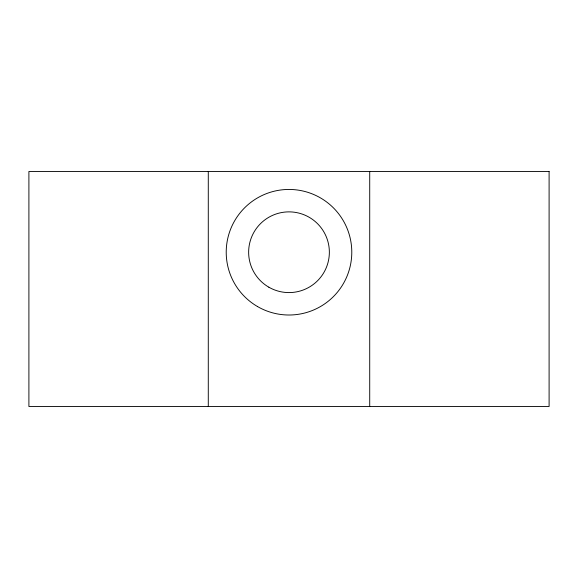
<?xml version="1.0" encoding="UTF-8"?>
<svg xmlns="http://www.w3.org/2000/svg" width="578" height="578" viewBox="0 0 578 578"><rect width="100%" height="100%" fill="white"/><g stroke="black" fill="none" stroke-linecap="round" stroke-linejoin="round"><path stroke-width="0.87" d="M369.718 171.507L369.718 406.493M208.282 171.507L208.282 406.493M549.1 171.507L28.9 171.507L28.9 406.493L549.1 406.493L549.1 171.507M268.821 287.179A40.359 40.359 0 0 0 329.359 252.225A40.359 40.359 0 0 0 268.821 217.277A40.359 40.359 0 0 0 268.821 287.179M257.607 306.6A62.785 62.785 0 0 0 351.785 252.225A62.785 62.785 0 0 0 257.607 197.857A62.785 62.785 0 0 0 257.607 306.6"/></g></svg>
